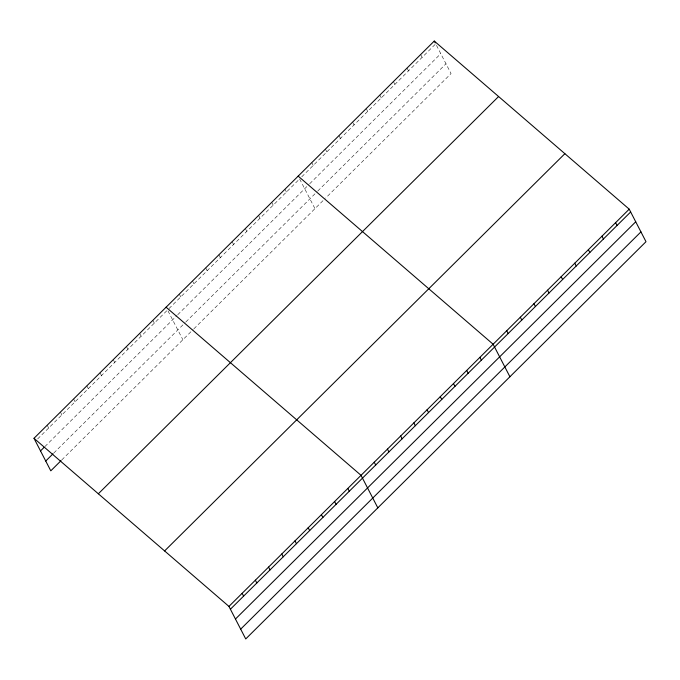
<?xml version="1.0" encoding="UTF-8"?>
<svg xmlns="http://www.w3.org/2000/svg" width="680" height="680" viewBox="0 0 680 680"><rect width="100%" height="100%" fill="white"/><g stroke="black" fill="none" stroke-linecap="round" stroke-linejoin="round"><path stroke-width="0.51" stroke-dasharray="3.4 2.55" d="M37.655 438.931L167.535 310.021M169.006 308.567L298.894 179.656M301.775 176.8L435.71 43.868L451.052 73.584L325.712 197.99M44.914 446.556L177.004 315.46M177.735 314.729L308.983 184.475M309.697 183.761L440.776 53.677M53.805 453.016L185.156 322.651M185.886 321.921L317.067 191.734M317.781 191.02L445.995 63.776M61.795 459.91L193.154 329.545M193.885 328.814L324.989 198.696M420.656 54.561L422.101 57.375M407.039 68.068L408.493 70.882M393.431 81.575L394.885 84.388M379.822 95.081L381.276 97.894M366.214 108.587L367.668 111.401M352.605 122.094L354.059 124.907M338.997 135.601L340.45 138.414M325.389 149.107L326.842 151.92M311.78 162.613L313.233 165.427M299.625 178.933L314.968 208.649M284.962 189.227L286.416 192.041M271.753 202.334L273.207 205.147M258.545 215.441L259.998 218.263M245.335 228.556L246.789 231.37M232.126 241.663L233.58 244.477M218.917 254.77L220.371 257.584M205.708 267.877L207.162 270.7M192.499 280.993L193.953 283.806M179.299 294.1L180.744 296.913M168.002 310.913L182.877 339.745M152.881 320.322L154.334 323.136M139.672 333.429L141.125 336.243M126.463 346.536L127.916 349.35M113.254 359.644L114.707 362.457M100.045 372.759L101.498 375.572M86.836 385.866L88.29 388.679M73.627 398.973L75.081 401.786M60.418 412.08L61.872 414.902M47.209 425.195L48.663 428.009"/><path stroke-width="1.02" d="M34 438.302L434.265 41.055L629.212 209.168L646 241.698L245.735 638.945L228.948 606.415L34 438.302L50.796 470.832L61.064 460.64M40.511 450.925L44.183 447.279M45.73 461.031L53.066 453.747M98.337 493.782L498.593 96.526M164.611 550.936L564.876 153.689M228.948 606.415L629.212 209.168M230.401 609.229L630.658 211.981M235.458 619.038L635.723 221.791M240.677 629.144L640.934 231.888M298.172 176.12L493.119 344.233L509.915 376.762M166.09 307.207L361.029 475.32L377.825 507.858M615.596 222.675L617.049 225.488M601.987 236.181L603.44 238.995M588.379 249.688L589.832 252.501M574.77 263.194L576.223 266.007M561.162 276.7L562.615 279.514M434.265 41.055L435.234 42.925M547.553 290.207L549.006 293.021M533.944 303.714L535.398 306.527M520.336 317.22L521.789 320.034M506.727 330.726L508.181 333.54M479.91 357.34L481.363 360.153M466.701 370.447L468.154 373.26M453.492 383.554L454.945 386.376M440.283 396.67L441.737 399.483M427.074 409.776L428.527 412.59M413.865 422.883L415.319 425.697M400.656 435.99L402.109 438.812M387.447 449.106L388.9 451.919M374.238 462.213L375.692 465.026M347.828 488.435L349.274 491.249M334.62 501.542L336.073 504.356M321.411 514.649L322.864 517.463M308.201 527.756L309.655 530.57M294.993 540.872L296.446 543.685M281.784 553.979L283.237 556.792M268.575 567.086L270.028 569.899M255.365 580.193L256.819 583.015M242.156 593.308L243.61 596.122"/></g></svg>
